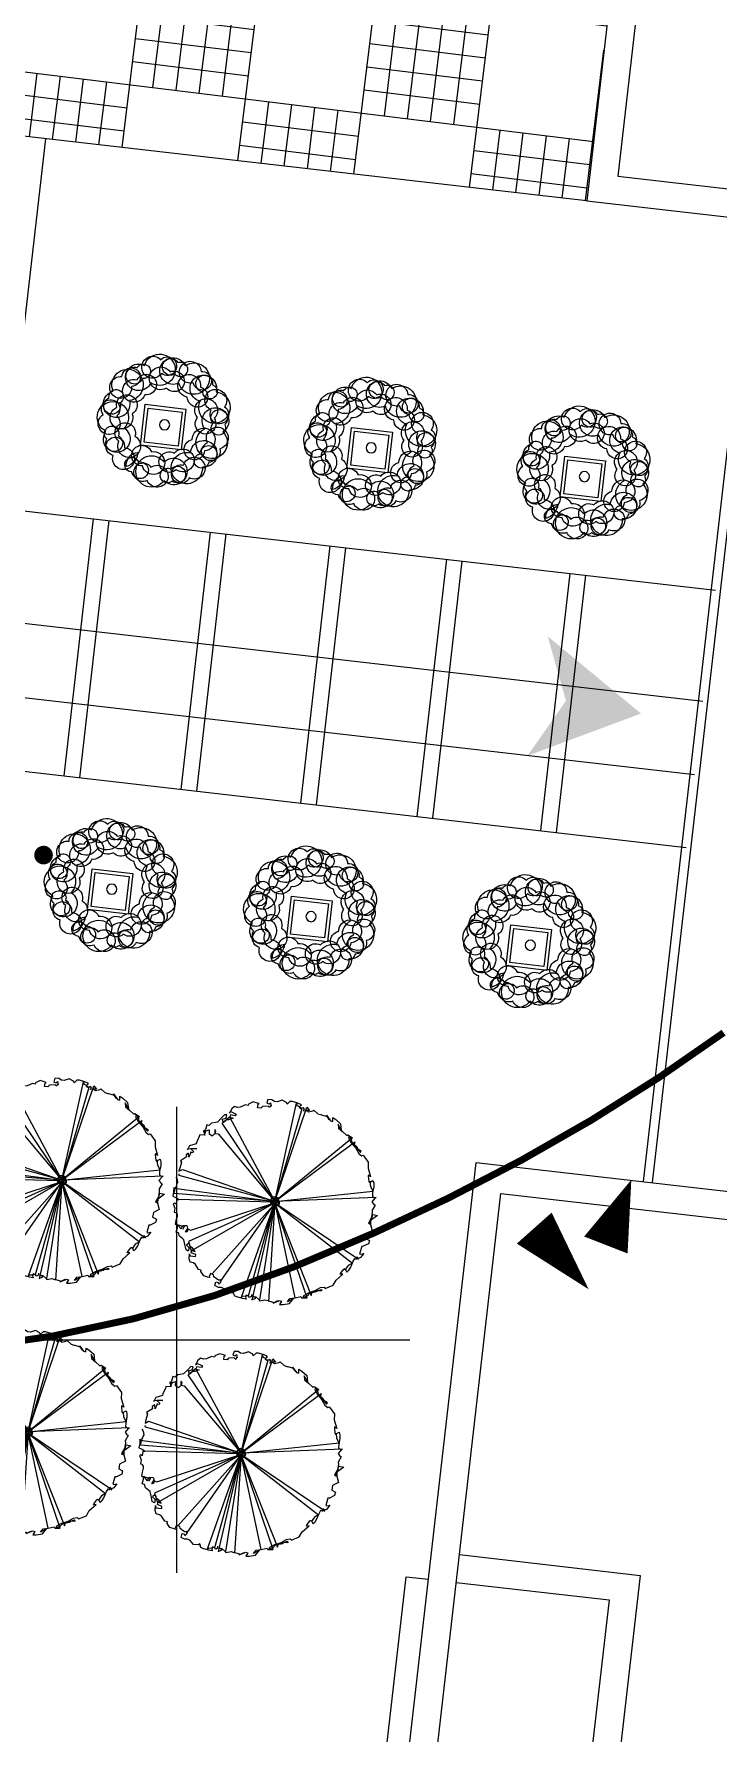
# Model space of a CAD drawing. Extents: x -2226 to 12369489, y -12501589 to 2275.
# Drawn here: x 5664028.94 to 5664043.61, y -6547815.84 to -6547779.4 of the extents above; entities that cross this region are included whole.
import ezdxf

# ---------------------------------------------------------------- set-up
doc = ezdxf.new("R2010")
doc.units = 0
doc.header["$LTSCALE"] = 1000
doc.header["$MEASUREMENT"] = 0
doc.layers.get('0').update_dxf_attribs({"linetype": 'CONTINUOUS'})
for name, color, linetype in [('0-road', 33, 'CONTINUOUS'), ('0-tree', 93, 'CONTINUOUS'), ('GN-草地', 7, 'CONTINUOUS'), ('PUB_DIM', 3, 'CONTINUOUS'), ('WALL', 2, 'CONTINUOUS'), ('周边地形图', 8, 'CONTINUOUS'), ('绿化', 3, 'CONTINUOUS'), ('铺地', 25, 'CONTINUOUS')]:
    doc.layers.add(name, color=color, linetype=linetype)
doc.layers.add('COLUMN', color=7, linetype='CONTINUOUS', lineweight=13)
doc.styles.get("Standard").update_dxf_attribs({"font": 'GBENOR', "bigfont": 'GBCBIG'})

# ---------------------------------------------------------------- blocks, each defined once
blk = doc.blocks.new('gc090')
for points in [[(1.066664264448598, 1.447248345289473, 0, 1, 0), (0.5202711593830847, 0.0485314846702292, 1, 1, 0)], [(-1.015866279920209, 0.4106730617907255, 1, 0, 0), (0.1514897088177749, -0.9020290652614376, 0, 0, 0)]]:
    blk.add_lwpolyline(points, format="xyseb")
blk = doc.blocks.new('SEDWWWW')
at = {"layer": 'WALL', "ltscale": 10}
for points in [[(4001785.98051127, -5841061.045269631), (4038025.980511269, -5841061.045269631), (4038025.980511269, -5825221.045272235), (4001785.98051127, -5825221.045272235)], [(4002385.980511269, -5840461.045269631), (4037425.980511269, -5840461.045269631), (4037425.980511269, -5825821.045272234), (4002385.980511269, -5825821.045272234)], [(4001785.980508226, -5861821.045269631), (4038025.980511269, -5861821.045269631), (4038025.980511269, -5877661.045272235), (4001785.980508226, -5877661.045272235)], [(4002385.980508226, -5862421.045269631), (4037425.980511269, -5862421.045269631), (4037425.980511269, -5877061.045272235), (4002385.980508226, -5877061.045272235)]]:
    blk.add_lwpolyline(points, close=True, dxfattribs=at)
at = {"layer": 'WALL', "color": 6, "ltscale": 10}
for points in [[(4005385.980510558, -5841061.045269631), (4005385.980510558, -5861821.045269631)], [(4005585.980510558, -5841061.045269631), (4005585.980510558, -5861821.045269631)], [(4001785.980508226, -5877661.045272235), (4001305.980507514, -5877661.045272235), (4001305.980507514, -5870821.045272235), (4001785.980508226, -5870821.045272235)]]:
    blk.add_lwpolyline(points, dxfattribs=at)
at = {"layer": 'WALL', "ltscale": 10}
for points in [[(4002385.980511269, -5870221.045273361), (4006285.980511269, -5870221.045273361), (4006285.980511269, -5877061.045272235)], [(4002385.980511269, -5870821.045273363), (4005685.98051127, -5870821.045273363), (4005685.98051127, -5877061.045272235)]]:
    blk.add_lwpolyline(points, dxfattribs=at)
blk = doc.blocks.new('M_F22')
for centre, radius, start, end in [((-703.9087605633866, 1828.601089484451), 306.5997425824958, 163.4612985024885, 255.4329496141703), ((-1018.275501261847, 1651.123727326208), 265.5436950263019, 333.3114501221481, 85.58279799451168), ((-63.34145785952932, 1990.760850490929), 399.1434447293365, 151.7015353360427, 229.7405671459406), ((-591.4700567926375, 1890.7689324151), 338.912409155523, 322.8639188083236, 58.57818367365975), ((523.0495755705887, 1763.658167623376), 485.6592443762568, 130.7089921054097, 219.10644217024), ((-283.6855240719487, 1835.547834289187), 572.5796647333053, 318.6570906337551, 31.15834364189467), ((661.9452475016843, 1865.323811889553), 306.5997425824958, 123.4612985024885, 215.4329496141702), ((307.0461035851295, 1931.439310665169), 265.5436950263019, 293.311450122148, 45.58279799451165), ((1256.882555320011, 1577.796670088006), 399.1434447293365, 111.7015353360428, 189.7405671459405), ((788.0390108358953, 1840.67293641057), 338.912409155523, 282.8639188083236, 18.57818367365972), ((-1680.436397550544, 1042.413355320619), 338.912409155523, 2.863918808323603, 98.57818367365977), ((-1340.139985314486, 1458.48612796182), 399.1434447293365, 191.7015353360428, 269.7405671459406), ((-744.959601780316, 1661.440270665494), 485.6592443762568, 170.7089921054097, 259.10644217024), ((-1409.164328765506, 1197.951623940767), 572.5796647333053, 358.6570906337551, 71.15834364189467), ((-242.4975517759194, 1523.051748929007), 416.5522836812144, 160.5035450346598, 255.3284718856752), ((-683.6926049407666, 1289.293141864633), 375.9275563291936, 333.2487959694927, 82.58322095084212), ((819.0034097671414, 1334.670028943961), 416.5522836812144, 120.5035450346597, 215.3284718856752), ((330.7712544366623, 1439.195260583816), 375.9275563291936, 293.2487959694926, 42.58322095084213), ((1560.105357205579, 1026.901031033063), 485.6592443762568, 90.70899210540966, 179.1064421702401), ((988.3202039083372, 1600.531037027409), 572.5796647333053, 278.6570906337551, 351.1583436418947), ((1731.855031222188, 1015.501016172507), 306.5997425824958, 83.46129850248845, 175.4329496141702), ((1502.484737607268, 1294.273199342584), 265.5436950263019, 253.311450122148, 5.582797994511651), ((-1853.347368535502, 584.4892262284848), 265.5436950263019, 13.31145012214801, 125.5827979945117), ((-1726.608723049899, 922.5158190856893), 306.5997425824958, 203.4612985024885, 295.4329496141703), ((-1364.461782560134, 522.3766567105631), 375.9275563291936, 13.24879596949258, 122.5832209508421), ((-1176.743899876633, 985.0408526290413), 416.5522836812144, 200.5035450346598, 295.3284718856752), ((1511.070887328209, 508.0415937736834), 416.5522836812144, 80.50354503465977, 175.3284718856751), ((1204.250881684096, 901.9421470038797), 375.9275563291936, 253.2487959694925, 2.583220950842076), ((2002.784565676087, 412.8241167091037), 399.1434447293365, 71.70153533604275, 149.7405671459405), ((1812.603180881673, 915.5658414856733), 338.912409155523, 242.8639188083236, 338.5781836736597), ((-1969.320557950446, -307.438791260196), 338.912409155523, 42.8639188083236, 138.5781836736597), ((-1861.492169144945, -13.91924038396973), 572.5796647333053, 38.6570906337551, 111.1583436418946), ((-1650.606588224796, 768.076230950115), 485.6592443762568, 210.7089921054097, 299.1064421702401), ((1880.957817603452, -204.0942863641103), 485.6592443762568, 50.70899210540971, 139.10644217024), ((1811.667238714257, 602.868204357961), 572.5796647333053, 238.6570906337551, 311.1583436418947), ((-1976.084805672904, 230.0297618530894), 399.1434447293365, 231.7015353360428, 309.7405671459406), ((-1807.430090205194, -769.3740554932301), 265.5436950263019, 53.31145012214799, 165.5827979945116), ((-1927.621960637076, -428.9646316283178), 306.5997425824958, 243.4612985024885, 335.4329496141703), ((-1392.996813633395, -502.7054468482528), 375.9275563291936, 53.2487959694926, 162.5832209508421), ((-1546.59138543942, -27.62138162141491), 416.5522836812144, 240.5035450346598, 335.3284718856752), ((1509.878816726235, -570.044925083479), 416.5522836812144, 40.50354503465976, 135.3284718856751), ((1528.035451253494, -71.07949757117603), 375.9275563291936, 213.2487959694925, 322.5832209508421), ((1825.348733228715, -959.0532045076396), 399.1434447293365, 31.70153533604279, 109.7405671459405), ((2002.817491363352, -451.6844622521457), 338.912409155523, 202.8639188083235, 298.5781836736597), ((2005.197912573898, -323.2257669405809), 306.5997425824958, 43.46129850248848, 135.4329496141702), ((2008.681378621226, 37.76249749718409), 265.5436950263019, 213.311450122148, 325.5827979945117), ((-1429.019821572033, -1233.016913520245), 572.5796647333053, 78.65709063375512, 151.1583436418946), ((-1770.12909401386, -498.4189892384019), 485.6592443762568, 250.7089921054097, 339.10644217024), ((-1322.950429105582, -1527.176686733568), 338.912409155523, 82.86391880832356, 178.5781836736597), ((-1673.610269904053, -1119.799862553904), 399.1434447293365, 271.7015353360428, 349.7405671459406), ((-755.9458408475948, -1306.305860864071), 375.9275563291936, 93.24879596949259, 202.5832209508421), ((-1178.984259485183, -1041.099040416142), 416.5522836812144, 280.5035450346598, 15.32847188567515), ((248.6079063411708, -1512.411020285057), 375.9275563291936, 133.2487959694925, 242.5832209508421), ((-245.9299819864427, -1581.174662973339), 416.5522836812144, 320.5035450346597, 55.32847188567521), ((1150.622564661866, -1024.582030306177), 375.9275563291936, 173.2487959694926, 282.5832209508421), ((815.9849811374115, -1395.140863893161), 416.5522836812144, 0.5035450346598049, 95.32847188567516), ((1335.476523908404, -1353.33139443172), 485.6592443762568, 10.70899210540965, 99.10644217024), ((1801.102351632984, -690.6231373395566), 572.5796647333053, 198.6570906337551, 271.1583436418947), ((1588.780992609066, -1250.157471742554), 265.5436950263019, 173.3114501221479, 285.5827979945117), ((1354.073718600524, -1524.45139683185), 306.5997425824958, 3.461298502488472, 95.43294961417021), ((-902.0088718942461, -1776.978441917876), 265.5436950263019, 93.31145012214799, 205.5827979945117), ((-1212.892146021509, -1593.467539114485), 306.5997425824958, 283.4612985024885, 15.43294961417022), ((-314.1059039597494, -1888.912044869343), 572.5796647333053, 118.657090633755, 191.1583436418947), ((-1047.601210358003, -1545.438200871998), 485.6592443762568, 290.7089921054097, 19.10644217024007), ((-43.76977786599672, -2046.071412853038), 338.912409155523, 122.8639188083236, 218.5781836736599), ((-574.2475754203368, -1959.402461765407), 399.1434447293365, 311.7015353360428, 29.74056714594054), ((439.2596363933662, -1966.854642141683), 265.5436950263019, 133.311450122148, 245.5827979945116), ((83.15069729284369, -2026.109051828811), 306.5997425824958, 323.4612985024885, 55.43294961417029), ((961.5689707017407, -1674.704013214054), 572.5796647333053, 158.6570906337551, 231.1583436418947), ((178.8982364843505, -1883.069478553792), 485.6592443762568, 330.7089921054097, 59.10644217024003), ((1269.678553103553, -1621.326361720988), 338.912409155523, 162.8639188083236, 258.5781836736597), ((807.599255818026, -1895.91864851171), 399.1434447293365, 351.7015353360428, 69.7405671459406)]:
    blk.add_arc(centre, radius, start, end)
at = {"width": 0.8, "flags": 9}
for tag in ['XSIZE', 'YSIZE']:
    blk.add_attdef(tag, (0, 0), '', height=0.5, dxfattribs=at)
blk = doc.blocks.new('A$C09D159C6')
at = {"layer": '绿化'}
blk.add_circle((1903.101932018995, 1788.227342456579), 148.333194732666, dxfattribs=at)
at = {"layer": '绿化', "xscale": 0.8, "yscale": 0.8, "zscale": 0.8}
blk.add_blockref('M_F22', (1778.763740301132, 1805.930220544338), dxfattribs=at)
blk = doc.blocks.new('A$C524062A7')
at = {"layer": '铺地', "elevation": -60360.85921446711}
for points in [[(1498.776501953602, 1129.674782216549), (2674.560719698668, 1369.531975567341), (2434.703526347876, 2545.31619335711), (1258.919308573007, 2305.458999976516)], [(1576.770420640707, 1247.64489980042), (2556.590602070093, 1447.525894269347), (2356.709607601166, 2427.346075743437), (1376.889426141977, 2227.465081274509)]]:
    blk.add_lwpolyline(points, close=True, dxfattribs=at)
at = {"layer": '绿化'}
blk.add_blockref('A$C09D159C6', (0.0035800039768219, -0.0011771768331528, -60360.85921446711), dxfattribs=at)
blk = doc.blocks.new('wqeqweq')
at = {"layer": '0-tree', "color": 76}
for p, q in [((164421.3366573162, -121680.9887947241), (164338.7342373141, -121701.6253756217)), ((164338.7342373141, -121701.6253756217), (164338.7342373141, -121784.1701904955)), ((164483.2884723181, -121701.6253756217), (164421.3366573162, -121680.9887947241)), ((164545.2428799883, -121691.3070851707), (164483.2884723181, -121701.6253756217)), ((164638.1718988256, -121629.3988512032), (164545.2428799883, -121691.3070851707)), ((164741.4275164969, -121650.0354321051), (164638.1718988256, -121629.3988512032)), ((164762.0781214977, -121680.9887947241), (164741.4275164969, -121650.0354321051)), ((164803.3793314994, -121608.7622702969), (164762.0781214977, -121680.9887947241)), ((164855.0071403344, -121598.4439798503), (164803.3793314994, -121608.7622702969)), ((164978.9107703382, -121598.4439798503), (164855.0071403344, -121598.4439798503)), ((165083.5171683241, -123762.9735811122), (164947.9361591717, -121608.7622702969)), ((164947.9361591717, -121608.7622702969), (164968.5867641726, -121650.0354321051)), ((164968.5867641726, -121650.0354321051), (165030.5385791739, -121660.3537225604)), ((165061.5157830093, -121608.7622702969), (164978.9107703382, -121598.4439798503)), ((165030.5385791739, -121660.3537225604), (165061.5157830093, -121691.3070851707)), ((165040.8651780085, -121639.7171416585), (165061.5157830093, -121608.7622702969)), ((165040.8651780085, -121691.3070851707), (165040.8651780085, -121639.7171416585)), ((165092.4929868447, -121680.9887947241), (165040.8651780085, -121691.3070851707)), ((165061.5157830093, -121691.3070851707), (165092.4929868447, -121691.3070851707)), ((165083.5171683241, -123762.9735811122), (165185.4220056814, -121629.3988512032)), ((165092.4929868447, -121691.3070851707), (165083.5171683241, -123762.9735811122)), ((165123.4675980106, -121660.3537225604), (165092.4929868447, -121680.9887947241)), ((165154.444801846, -121691.3070851707), (165123.4675980106, -121660.3537225604)), ((165144.1182030114, -121732.580246979), (165154.444801846, -121691.3070851707)), ((165185.4220056814, -121629.3988512032), (165257.7004195173, -121680.9887947241)), ((165257.7004195173, -121680.9887947241), (165195.7460118466, -121701.6253756217)), ((165195.7460118466, -121701.6253756217), (165247.3738206827, -121711.943666077)), ((165247.3738206827, -121711.943666077), (165329.9788333538, -121670.6705042688)), ((165329.9788333538, -121670.6705042688), (165350.629438354, -121650.0354321051)), ((165350.629438354, -121650.0354321051), (165453.8824633576, -121701.6253756217)), ((165453.8824633576, -121701.6253756217), (165515.8368710278, -121701.6253756217)), ((165515.8368710278, -121701.6253756217), (165536.4874760281, -121701.6253756217)), ((165536.4874760281, -121701.6253756217), (165660.3936987007, -121701.6253756217)), ((165722.3455137021, -121753.2168278852), (165639.7430936999, -121680.9887947241)), ((165639.7430936999, -121680.9887947241), (165732.6721125372, -121753.2168278852)), ((165660.3936987007, -121701.6253756217), (165722.3455137021, -121753.2168278852)), ((165804.9505263737, -121773.8519000446), (165784.2973287034, -121691.3070851707)), ((165784.2973287034, -121691.3070851707), (165856.5757425399, -121711.943666077)), ((165856.5757425399, -121711.943666077), (165980.4819652126, -121773.8519000446)), ((163688.2285127876, -122042.1229255636), (163646.9273027864, -122104.0326682781)), ((163760.5069266234, -122042.1229255636), (163688.2285127876, -122042.1229255636)), ((163812.1347354591, -122021.4863446617), (163760.5069266234, -122042.1229255636)), ((163905.0637542964, -121938.9415297922), (163812.1347354591, -122021.4863446617)), ((163967.0155692982, -121938.9415297922), (163905.0637542964, -121938.9415297922)), ((164049.6205819687, -121835.7616427547), (163967.0155692982, -121907.9881671732)), ((163967.0155692982, -121907.9881671732), (163967.0155692982, -121938.9415297922)), ((164142.549600806, -121835.7616427547), (164049.6205819687, -121835.7616427547)), ((164183.8508108071, -121835.7616427547), (164142.549600806, -121835.7616427547)), ((164163.2002058068, -121856.3967149184), (164183.8508108071, -121835.7616427547)), ((164173.5268046409, -121928.6247480795), (164163.2002058068, -121856.3967149184)), ((164245.802625809, -121918.3064576286), (164173.5268046409, -121928.6247480795)), ((164266.4558234782, -121877.0332958203), (164245.802625809, -121918.3064576286)), ((164380.0354473157, -121835.7616427547), (164266.4558234782, -121877.0332958203)), ((164338.7342373141, -121784.1701904955), (164390.3594534814, -121784.1701904955)), ((164421.3366573162, -121856.3967149184), (164380.0354473157, -121835.7616427547)), ((164390.3594534814, -121784.1701904955), (164411.0100584817, -121753.2168278852)), ((164411.0100584817, -121753.2168278852), (164441.9872623171, -121815.1250618484)), ((164441.9872623171, -121815.1250618484), (164421.3366573162, -121825.4433523038)), ((164421.3366573162, -121825.4433523038), (164421.3366573162, -121856.3967149184)), ((166310.8968305589, -121990.532982047), (165083.5171683241, -123762.9735811122)), ((165083.5171683241, -123762.9735811122), (166383.1752443954, -122062.7595064699)), ((165732.6721125372, -121753.2168278852), (165753.3227175375, -121773.8519000446)), ((165753.3227175375, -121773.8519000446), (165804.9505263737, -121773.8519000446)), ((166032.1097740482, -121897.6698767223), (165928.8541563763, -121794.4884809465)), ((165928.8541563763, -121794.4884809465), (165959.8313602118, -121877.0332958203)), ((165959.8313602118, -121877.0332958203), (166063.086977883, -121918.3064576286)), ((165980.4819652126, -121773.8519000446), (166032.1097740482, -121897.6698767223)), ((166063.086977883, -121918.3064576286), (166176.6666017211, -121980.2146915961)), ((166176.6666017211, -121980.2146915961), (166197.3172067214, -121959.5781106942)), ((166197.3172067214, -121959.5781106942), (166310.8968305589, -121990.532982047)), ((166300.5728243927, -122031.8046351127), (166228.2944105568, -121969.8964011451)), ((166228.2944105568, -121969.8964011451), (166228.2944105568, -122021.4863446617)), ((166228.2944105568, -122021.4863446617), (166310.8968305589, -122104.0326682781)), ((166331.5474355597, -122093.7143778228), (166300.5728243927, -122031.8046351127)), ((166383.1752443954, -122062.7595064699), (166383.1752443954, -122145.3043213438)), ((163492.0438762789, -122351.6671128909), (163430.092061277, -122465.1652903794)), ((163533.3476789483, -122269.1222980214), (163492.0438762789, -122351.6671128909)), ((163512.6944812797, -122372.3021850503), (163584.9728951157, -122331.030531989)), ((163553.9982839491, -122434.2119277648), (163512.6944812797, -122372.3021850503)), ((163584.9728951157, -122258.8040075661), (163533.3476789483, -122269.1222980214)), ((163533.3476789483, -122454.8485086667), (163646.9273027864, -122279.4405884724)), ((163584.9728951157, -122392.9387659566), (163553.9982839491, -122434.2119277648)), ((163584.9728951157, -122331.030531989), (163584.9728951157, -122258.8040075661)), ((163595.2994939508, -122361.9854033462), (163584.9728951157, -122392.9387659566)), ((163646.9273027864, -122351.6671128909), (163595.2994939508, -122361.9854033462)), ((163646.9273027864, -122104.0326682781), (163626.2766977856, -122207.2125553069)), ((163626.2766977856, -122207.2125553069), (163646.9273027864, -122165.9409022413)), ((163646.9273027864, -122165.9409022413), (163708.8791177878, -122176.2591926967)), ((163646.9273027864, -122279.4405884724), (165083.5171683241, -123762.9735811122)), ((163729.5297227881, -122289.7573701808), (163646.9273027864, -122351.6671128909)), ((163760.5069266234, -122227.8491362132), (163657.2513089521, -122238.1674266642)), ((163657.2513089521, -122238.1674266642), (163657.2513089521, -122269.1222980214)), ((163657.2513089521, -122269.1222980214), (163657.2513089521, -122289.7573701808)), ((163657.2513089521, -122289.7573701808), (163729.5297227881, -122289.7573701808)), ((163708.8791177878, -122176.2591926967), (163770.833525458, -122186.5774831476)), ((163770.833525458, -122186.5774831476), (163760.5069266234, -122227.8491362132)), ((166310.8968305589, -122104.0326682781), (166434.8030532311, -122186.5774831476)), ((166465.7802570659, -122165.9409022413), (166331.5474355597, -122093.7143778228)), ((166383.1752443954, -122145.3043213438), (166465.7802570659, -122186.5774831476)), ((166434.8030532311, -122186.5774831476), (166527.7320720678, -122279.4405884724)), ((166486.4308620673, -122196.894264856), (166465.7802570659, -122165.9409022413)), ((166465.7802570659, -122186.5774831476), (166558.7092759032, -122248.4857171151)), ((166569.0332820689, -122217.5308457623), (166486.4308620673, -122196.894264856)), ((166527.7320720678, -122279.4405884724), (166600.0104859043, -122310.3939510871)), ((166558.7092759032, -122248.4857171151), (166569.0332820689, -122217.5308457623)), ((166600.0104859043, -122310.3939510871), (166630.9876897396, -122289.7573701808)), ((166630.9876897396, -122289.7573701808), (166775.544517412, -122403.2570564075)), ((166775.544517412, -122403.2570564075), (166806.5191285785, -122527.0750330895)), ((163244.234023603, -122805.6643490596), (163140.9784059318, -122826.2994212189)), ((163244.234023603, -122712.8012437348), (163192.6062147674, -122712.8012437348)), ((163192.6062147674, -122712.8012437348), (163244.234023603, -122805.6643490596)), ((163202.932813602, -122743.7546063494), (163306.1858386049, -122671.5280819266)), ((163223.5834186022, -122681.8463723819), (163202.932813602, -122743.7546063494)), ((163275.2112274384, -122578.6649766018), (163223.5834186022, -122578.6649766018)), ((163223.5834186022, -122578.6649766018), (163223.5834186022, -122681.8463723819)), ((163244.234023603, -122774.7094777067), (163244.234023603, -122712.8012437348)), ((163316.512437439, -122516.7567426386), (163275.2112274384, -122578.6649766018)), ((163306.1858386049, -122671.5280819266), (163326.8364436057, -122754.0728968004)), ((163399.1148574422, -122475.4835808304), (163316.512437439, -122516.7567426386)), ((163326.8364436057, -122754.0728968004), (163409.4414562768, -122774.7094777067)), ((163430.092061277, -122465.1652903794), (163399.1148574422, -122475.4835808304)), ((163409.4414562768, -122774.7094777067), (163450.7426662779, -122702.4829532838)), ((163450.7426662779, -122650.891501029), (163419.7654624425, -122630.2564288609)), ((163419.7654624425, -122630.2564288609), (163440.4186601116, -122712.8012437348)), ((163440.4186601116, -122712.8012437348), (163512.6944812797, -122702.4829532838)), ((163450.7426662779, -122702.4829532838), (163450.7426662779, -122650.891501029)), ((163512.6944812797, -122702.4829532838), (165083.5171683241, -123762.9735811122)), ((165083.5171683241, -123762.9735811122), (163533.3476789483, -122454.8485086667)), ((166806.5191285785, -122527.0750330895), (166909.7747462504, -122692.1646628328)), ((166909.7747462504, -122692.1646628328), (166858.1469374142, -122671.5280819266)), ((166858.1469374142, -122671.5280819266), (166858.1469374142, -122692.1646628328)), ((166858.1469374142, -122692.1646628328), (166899.4481474152, -122795.3460586086)), ((166899.4481474152, -122795.3460586086), (166920.098752416, -122815.9811307679)), ((166920.098752416, -122815.9811307679), (166982.0531600863, -122754.0728968004)), ((166971.7265612522, -122898.5259456418), (166930.4253512507, -122785.0277681576)), ((166982.0531600863, -122754.0728968004), (167013.0277712534, -122805.6643490596)), ((167013.0277712534, -122805.6643490596), (167033.6809689225, -122877.8908734781)), ((162996.4215782588, -123115.2070276486), (162975.7709732585, -123208.0701329691)), ((162986.0975720931, -123177.1152616118), (163161.6290109326, -123135.8436085462)), ((163120.3278009309, -123032.6622127748), (162996.4215782588, -123115.2070276486)), ((163161.6290109326, -123135.8436085462), (163037.7253809288, -123166.7969711608)), ((163037.7253809288, -123166.7969711608), (163110.0012020963, -123208.0701329691)), ((163140.9784059318, -122867.5725830315), (163120.3278009309, -122991.3890509666)), ((163120.3278009309, -122991.3890509666), (163120.3278009309, -123032.6622127748)), ((163140.9784059318, -122826.2994212189), (163140.9784059318, -122867.5725830315)), ((165083.5171683241, -123762.9735811122), (167044.0049750882, -122970.7539788029)), ((167147.2605927601, -123084.252156287), (165083.5171683241, -123762.9735811122)), ((167044.0049750882, -122970.7539788029), (166971.7265612522, -122898.5259456418)), ((167033.6809689225, -122877.8908734781), (167044.0049750882, -123001.7073414132)), ((167044.0049750882, -123001.7073414132), (167064.655580089, -123084.252156287)), ((167064.655580089, -123084.252156287), (167126.6099877593, -123094.570446738)), ((167126.6099877593, -123104.8887371933), (167085.3061850898, -123197.7518425181)), ((167126.6099877593, -123094.570446738), (167147.2605927601, -123084.252156287)), ((162996.4215782588, -123362.8414722614), (162893.1685532563, -123476.3411584881)), ((162893.1685532563, -123476.3411584881), (162924.1431644229, -123507.296029841)), ((162924.1431644229, -123507.296029841), (162924.1431644229, -123631.1124977804)), ((162975.7709732585, -123208.0701329691), (162986.0975720931, -123177.1152616118)), ((163017.0721832596, -123269.9783669366), (162975.7709732585, -123321.5698191958)), ((162975.7709732585, -123321.5698191958), (162996.4215782588, -123362.8414722614)), ((163048.0493870944, -123352.5231818104), (163017.0721832596, -123269.9783669366)), ((163058.375985929, -123259.6600764856), (163048.0493870944, -123352.5231818104)), ((163099.6771959306, -123239.0250043263), (163058.375985929, -123239.0250043263)), ((163058.375985929, -123239.0250043263), (163058.375985929, -123259.6600764856)), ((163110.0012020963, -123208.0701329691), (163099.6771959306, -123239.0250043263)), ((167085.3061850898, -123197.7518425181), (167126.6099877593, -123228.706713871)), ((167126.6099877593, -123228.706713871), (167167.9111977608, -123249.3417860303)), ((167167.9111977608, -123249.3417860303), (167136.9339939255, -123373.1597627167)), ((167136.9339939255, -123373.1597627167), (167157.5845989263, -123424.749706229)), ((167167.9111977608, -123538.24939246), (167136.9339939255, -123662.0673691377)), ((167157.5845989263, -123424.749706229), (167167.9111977608, -123538.24939246)), ((167281.4908215979, -123445.3862871352), (167167.9111977608, -123589.8408447148)), ((167178.2377965949, -123455.7045775862), (167281.4908215979, -123445.3862871352)), ((167178.2377965949, -123558.8859733619), (167178.2377965949, -123455.7045775862)), ((162893.1685532563, -123837.475289332), (162934.4697632575, -123878.7469423976)), ((162924.1431644229, -123631.1124977804), (162924.1431644229, -123703.3390222033)), ((162924.1431644229, -123703.3390222033), (162986.0975720931, -123641.4307882314)), ((162934.4697632575, -123878.7469423976), (162965.4469670928, -123950.9749755631)), ((162955.1203682577, -123785.8838370728), (162944.7937694231, -123754.9304744581)), ((165083.5171683241, -123762.9735811122), (162955.1203682577, -123785.8838370728)), ((165083.5171683241, -123762.9735811122), (162955.1203682577, -124188.2911297249)), ((162975.7709732585, -124074.7914434982), (165083.5171683241, -123762.9735811122)), ((162986.0975720931, -123641.4307882314), (165083.5171683241, -123762.9735811122)), ((165040.5877624735, -123787.6128560634), (163064.9665493835, -124290.4782641464)), ((163512.6944812797, -124848.651157445), (165083.5171683241, -123788.1605296166)), ((165083.5171683241, -123788.1605296166), (163533.3476789483, -125096.2856020622)), ((163646.9273027864, -125271.6935222564), (165083.5171683241, -123788.1605296166)), ((165105.8193031917, -123778.2993881646), (164211.1982786724, -125622.1397207195)), ((165077.8625582167, -123824.8622014307), (164425.5341876996, -125733.8877568214)), ((165083.5171683241, -123788.1605296166), (164947.9361591717, -125942.3718404319)), ((165092.4929868447, -125859.8270255581), (165083.5171683241, -123788.1605296166)), ((165083.5171683241, -123788.1605296166), (165185.4220056814, -125921.7352595256)), ((166310.8968305589, -125560.6011286818), (165083.5171683241, -123788.1605296166)), ((165083.5171683241, -123788.1605296166), (166383.1752443954, -125488.3746042589)), ((167147.2605927601, -124466.8819544418), (165083.5171683241, -123788.1605296166)), ((165083.5171683241, -123788.1605296166), (167044.0049750882, -124580.380131926)), ((165087.1806089854, -123778.2993881646), (165534.4911212447, -125864.2612199739)), ((165087.1806089854, -123796.9248152196), (166056.3538176588, -125631.4531886182)), ((165087.1806089854, -123806.2367743714), (165338.793906424, -125882.8851382906)), ((167136.9339939255, -123662.0673691377), (167167.9111977608, -123672.3856595887)), ((167260.8402165976, -123796.2021275281), (167157.5845989263, -123889.0652328486)), ((167157.5845989263, -123889.0652328486), (167167.9111977608, -123992.2466286243)), ((167167.9111977608, -123672.3856595887), (167178.2377965949, -123558.8859733619)), ((167167.9111977608, -123589.8408447148), (167188.5618027611, -123672.3856595887)), ((167188.5618027611, -123672.3856595887), (167260.8402165976, -123796.2021275281)), ((162955.1203682577, -124095.4280244001), (162913.8191582566, -124064.4731530428)), ((162913.8191582566, -124064.4731530428), (162934.4697632575, -124157.3362583676)), ((162934.4697632575, -124157.3362583676), (162944.7937694231, -124250.1993636924)), ((162955.1203682577, -124023.2014999816), (162944.7937694231, -124074.7914434982)), ((162944.7937694231, -124074.7914434982), (162975.7709732585, -124074.7914434982)), ((162944.7937694231, -124250.1993636924), (163017.0721832596, -124260.5176541434)), ((162965.4469670928, -123950.9749755631), (162955.1203682577, -123992.2466286243)), ((162955.1203682577, -123992.2466286243), (162955.1203682577, -124023.2014999816)), ((162955.1203682577, -124147.0179679167), (162955.1203682577, -124095.4280244001)), ((162955.1203682577, -124188.2911297249), (162955.1203682577, -124147.0179679167)), ((163017.0721832596, -124260.5176541434), (163079.0265909298, -124281.1542350497)), ((167167.9111977608, -124167.6545488229), (167136.9339939255, -124177.9728392695)), ((167136.9339939255, -124177.9728392695), (167136.9339939255, -124343.0624690172)), ((167167.9111977608, -123992.2466286243), (167260.8402165976, -124012.8832095262)), ((167260.8402165976, -124085.1097339491), (167167.9111977608, -124167.6545488229)), ((167260.8402165976, -124012.8832095262), (167260.8402165976, -124085.1097339491)), ((163027.3987820942, -124384.3356308254), (162996.4215782588, -124404.9707029848)), ((162996.4215782588, -124404.9707029848), (163058.375985929, -124487.5155178586)), ((163058.375985929, -124394.6524125338), (163027.3987820942, -124384.3356308254)), ((163089.3505970956, -124291.4725255006), (163048.0493870944, -124301.790815956)), ((163048.0493870944, -124301.790815956), (163058.375985929, -124394.6524125338)), ((163058.375985929, -124487.5155178586), (163068.6999920953, -124570.0603327281)), ((163068.6999920953, -124570.0603327281), (163099.6771959306, -124570.0603327281)), ((163079.0265909298, -124281.1542350497), (163089.3505970956, -124291.4725255006)), ((163099.6771959306, -124570.0603327281), (163140.9784059318, -124601.0152040853)), ((163140.9784059318, -124601.0152040853), (163151.3050047658, -124642.2883658935)), ((167044.0049750882, -124580.380131926), (166971.7265612522, -124652.608165087)), ((167033.6809689225, -124673.2432372508), (167044.0049750882, -124549.4267693157)), ((167044.0049750882, -124549.4267693157), (167064.655580089, -124466.8819544418)), ((167064.655580089, -124466.8819544418), (167126.6099877593, -124456.5636639909)), ((167136.9339939255, -124446.243864793), (167095.6327839244, -124425.6072838911)), ((167095.6327839244, -124425.6072838911), (167095.6327839244, -124487.5155178586)), ((167126.6099877593, -124456.5636639909), (167147.2605927601, -124466.8819544418)), ((167136.9339939255, -124343.0624690172), (167157.5845989263, -124343.0624690172)), ((167178.2377965949, -124415.2889934401), (167136.9339939255, -124446.243864793)), ((167157.5845989263, -124343.0624690172), (167219.5390065965, -124312.10759766)), ((167219.5390065965, -124312.10759766), (167178.2377965949, -124415.2889934401)), ((163151.3050047658, -124642.2883658935), (163151.3050047658, -124735.1514712183)), ((163151.3050047658, -124735.1514712183), (163161.6290109326, -124817.6962860878)), ((163161.6290109326, -124817.6962860878), (163357.8136474406, -124807.3779956368)), ((163223.5834186022, -124869.287738347), (163202.932813602, -124807.3795043794)), ((163202.932813602, -124807.3795043794), (163306.1858386049, -124879.6060288023)), ((163223.5834186022, -124972.4691341271), (163223.5834186022, -124869.287738347)), ((163275.2112274384, -124972.4691341271), (163223.5834186022, -124972.4691341271)), ((163316.512437439, -125034.3773680903), (163275.2112274384, -124972.4691341271)), ((163306.1858386049, -124879.6060288023), (163326.8364436057, -124797.0612139284)), ((163326.8364436057, -124797.0612139284), (163409.4414562768, -124776.4246330222)), ((163357.8136474406, -124807.3779956368), (163337.1630424403, -124879.6045200597)), ((163409.4414562768, -124776.4246330222), (163450.7426662779, -124848.651157445)), ((163419.7654624425, -124920.8776818679), (163440.4186601116, -124838.3328669941)), ((163450.7426662779, -124900.2426096998), (163419.7654624425, -124920.8776818679)), ((163440.4186601116, -124838.3328669941), (163512.6944812797, -124848.651157445)), ((163450.7426662779, -124848.651157445), (163450.7426662779, -124900.2426096998)), ((166806.5191285785, -125024.0590776393), (166909.7747462504, -124858.969447896)), ((166858.1469374142, -124858.969447896), (166899.4481474152, -124755.7880521202)), ((166909.7747462504, -124858.969447896), (166858.1469374142, -124879.6060288023)), ((166858.1469374142, -124879.6060288023), (166858.1469374142, -124858.969447896)), ((166899.4481474152, -124755.7880521202), (166920.098752416, -124735.1529799609)), ((166920.098752416, -124735.1529799609), (166982.0531600863, -124797.0612139284)), ((166971.7265612522, -124652.608165087), (166930.4253512507, -124766.1063425712)), ((166982.0531600863, -124797.0612139284), (167013.0277712534, -124745.4697616693)), ((167013.0277712534, -124745.4697616693), (167033.6809689225, -124673.2432372508)), ((163399.1148574422, -125075.6505298985), (163316.512437439, -125034.3773680903)), ((163430.092061277, -125085.9688203494), (163399.1148574422, -125075.6505298985)), ((163492.0438762789, -125199.4669978379), (163430.092061277, -125085.9688203494)), ((163533.3476789483, -125282.0118127074), (163492.0438762789, -125199.4669978379)), ((163553.9982839491, -125116.9221829641), (163512.6944812797, -125178.8319256742)), ((163512.6944812797, -125178.8319256742), (163584.9728951157, -125220.1035787398)), ((163533.3476789483, -125096.2856020622), (163646.9273027864, -125271.6935222564)), ((163584.9728951157, -125292.3301031627), (163533.3476789483, -125282.0118127074)), ((163584.9728951157, -125158.1953447723), (163553.9982839491, -125116.9221829641)), ((163595.2994939508, -125189.1487073826), (163584.9728951157, -125158.1953447723)), ((163584.9728951157, -125220.1035787398), (163584.9728951157, -125292.3301031627)), ((163646.9273027864, -125199.4669978379), (163595.2994939508, -125189.1487073826)), ((163646.9273027864, -125447.1014424507), (163626.2766977856, -125343.9215554219)), ((163626.2766977856, -125343.9215554219), (163646.9273027864, -125385.1932084875)), ((163729.5297227881, -125261.376740548), (163646.9273027864, -125199.4669978379)), ((163657.2513089521, -125282.0118127074), (163657.2513089521, -125261.376740548)), ((163657.2513089521, -125261.376740548), (163729.5297227881, -125261.376740548)), ((163657.2513089521, -125312.9666840646), (163657.2513089521, -125282.0118127074)), ((163760.5069266234, -125323.2849745156), (163657.2513089521, -125312.9666840646)), ((163770.833525458, -125364.5566275812), (163760.5069266234, -125323.2849745156)), ((166434.8030532311, -125364.5566275812), (166527.7320720678, -125271.6935222564)), ((166465.7802570659, -125364.5566275812), (166558.7092759032, -125302.6483936137)), ((166486.4308620673, -125354.2398458728), (166465.7802570659, -125385.1932084875)), ((166569.0332820689, -125333.6032649666), (166486.4308620673, -125354.2398458728)), ((166527.7320720678, -125271.6935222564), (166600.0104859043, -125240.7401596418)), ((166558.7092759032, -125302.6483936137), (166569.0332820689, -125333.6032649666)), ((166600.0104859043, -125240.7401596418), (166630.9876897396, -125261.376740548)), ((166630.9876897396, -125261.376740548), (166775.544517412, -125147.8770543213)), ((166775.544517412, -125147.8770543213), (166806.5191285785, -125024.0590776393)), ((163646.9273027864, -125385.1932084875), (163708.8791177878, -125374.8749180322)), ((163688.2285127876, -125509.0111851652), (163646.9273027864, -125447.1014424507)), ((163760.5069266234, -125509.0111851652), (163688.2285127876, -125509.0111851652)), ((163708.8791177878, -125374.8749180322), (163770.833525458, -125364.5566275812)), ((163812.1347354591, -125529.6477660671), (163760.5069266234, -125509.0111851652)), ((163905.0637542964, -125612.1925809366), (163812.1347354591, -125529.6477660671)), ((163967.0155692982, -125612.1925809366), (163905.0637542964, -125612.1925809366)), ((163967.0155692982, -125643.1459435556), (163967.0155692982, -125612.1925809366)), ((164049.6205819687, -125715.3724679741), (163967.0155692982, -125643.1459435556)), ((164142.549600806, -125715.3724679741), (164049.6205819687, -125715.3724679741)), ((164183.8508108071, -125715.3724679741), (164142.549600806, -125715.3724679741)), ((164173.5268046409, -125622.5093626493), (164163.2002058068, -125694.7373958104)), ((164163.2002058068, -125694.7373958104), (164183.8508108071, -125715.3724679741)), ((164245.802625809, -125632.8276531003), (164173.5268046409, -125622.5093626493)), ((164266.4558234782, -125674.1008149085), (164245.802625809, -125632.8276531003)), ((164380.0354473157, -125715.3724679741), (164266.4558234782, -125674.1008149085)), ((164421.3366573162, -125694.7373958104), (164380.0354473157, -125715.3724679741)), ((164421.3366573162, -125725.6907584251), (164421.3366573162, -125694.7373958104)), ((166032.1097740482, -125653.4642340066), (165928.8541563763, -125756.6456297823)), ((165928.8541563763, -125756.6456297823), (165959.8313602118, -125674.1008149085)), ((165959.8313602118, -125674.1008149085), (166063.086977883, -125632.8276531003)), ((165980.4819652126, -125777.2822106842), (166032.1097740482, -125653.4642340066)), ((166063.086977883, -125632.8276531003), (166176.6666017211, -125570.9194191327)), ((166176.6666017211, -125570.9194191327), (166197.3172067214, -125591.5560000347)), ((166197.3172067214, -125591.5560000347), (166310.8968305589, -125560.6011286818)), ((166228.2944105568, -125529.6477660671), (166310.8968305589, -125447.1014424507)), ((166300.5728243927, -125519.3294756162), (166228.2944105568, -125581.2377095837)), ((166228.2944105568, -125581.2377095837), (166228.2944105568, -125529.6477660671)), ((166331.5474355597, -125457.419732906), (166300.5728243927, -125519.3294756162)), ((166310.8968305589, -125447.1014424507), (166434.8030532311, -125364.5566275812)), ((166465.7802570659, -125385.1932084875), (166331.5474355597, -125457.419732906)), ((166383.1752443954, -125405.8297893851), (166465.7802570659, -125364.5566275812)), ((166383.1752443954, -125488.3746042589), (166383.1752443954, -125405.8297893851)), ((164338.7342373141, -125849.5087351071), (164338.7342373141, -125766.9639202333)), ((164338.7342373141, -125766.9639202333), (164390.3594534814, -125766.9639202333)), ((164421.3366573162, -125870.1453160047), (164338.7342373141, -125849.5087351071)), ((164390.3594534814, -125766.9639202333), (164411.0100584817, -125797.9172828436)), ((164411.0100584817, -125797.9172828436), (164441.9872623171, -125736.0090488804)), ((164441.9872623171, -125736.0090488804), (164421.3366573162, -125725.6907584251)), ((164483.2884723181, -125849.5087351071), (164421.3366573162, -125870.1453160047)), ((164545.2428799883, -125859.8270255581), (164483.2884723181, -125849.5087351071)), ((164638.1718988256, -125921.7352595256), (164545.2428799883, -125859.8270255581)), ((164741.4275164969, -125901.0986786237), (164638.1718988256, -125921.7352595256)), ((164762.0781214977, -125870.1453160047), (164741.4275164969, -125901.0986786237)), ((164803.3793314994, -125942.3718404319), (164762.0781214977, -125870.1453160047)), ((164855.0071403344, -125952.6901308785), (164803.3793314994, -125942.3718404319)), ((164978.9107703382, -125952.6901308785), (164855.0071403344, -125952.6901308785)), ((164947.9361591717, -125942.3718404319), (164968.5867641726, -125901.0986786237)), ((164968.5867641726, -125901.0986786237), (165030.5385791739, -125890.7803881684)), ((165061.5157830093, -125942.3718404319), (164978.9107703382, -125952.6901308785)), ((165030.5385791739, -125890.7803881684), (165061.5157830093, -125859.8270255581)), ((165092.4929868447, -125870.1453160047), (165040.8651780085, -125859.8270255581)), ((165040.8651780085, -125859.8270255581), (165040.8651780085, -125911.4169690703)), ((165040.8651780085, -125911.4169690703), (165061.5157830093, -125942.3718404319)), ((165061.5157830093, -125859.8270255581), (165092.4929868447, -125859.8270255581)), ((165123.4675980106, -125890.7803881684), (165092.4929868447, -125870.1453160047)), ((165154.444801846, -125859.8270255581), (165123.4675980106, -125890.7803881684)), ((165144.1182030114, -125818.5538637499), (165154.444801846, -125859.8270255581)), ((165185.4220056814, -125921.7352595256), (165257.7004195173, -125870.1453160047)), ((165195.7460118466, -125849.5087351071), (165247.3738206827, -125839.1904446518)), ((165257.7004195173, -125870.1453160047), (165195.7460118466, -125849.5087351071)), ((165247.3738206827, -125839.1904446518), (165329.9788333538, -125880.46360646)), ((165329.9788333538, -125880.46360646), (165350.629438354, -125901.0986786237)), ((165350.629438354, -125901.0986786237), (165453.8824633576, -125849.5087351071)), ((165453.8824633576, -125849.5087351071), (165515.8368710278, -125849.5087351071)), ((165515.8368710278, -125849.5087351071), (165536.4874760281, -125849.5087351071)), ((165536.4874760281, -125849.5087351071), (165660.3936987007, -125849.5087351071)), ((165722.3455137021, -125797.9172828436), (165639.7430936999, -125870.1453160047)), ((165639.7430936999, -125870.1453160047), (165732.6721125372, -125797.9172828436)), ((165660.3936987007, -125849.5087351071), (165722.3455137021, -125797.9172828436)), ((165732.6721125372, -125797.9172828436), (165753.3227175375, -125777.2822106842)), ((165753.3227175375, -125777.2822106842), (165804.9505263737, -125777.2822106842)), ((165804.9505263737, -125777.2822106842), (165784.2973287034, -125859.8270255581)), ((165784.2973287034, -125859.8270255581), (165856.5757425399, -125839.1904446518)), ((165856.5757425399, -125839.1904446518), (165980.4819652126, -125777.2822106842))]:
    blk.add_line(p, q, dxfattribs=at)
for centre, radius in [((165077.8625582167, -123768.9874290041), 85.85817349985658), ((165068.544507448, -123731.7380836411), 75.07916482772126), ((165055.9778429865, -123786.79511759), 34.94139404797555), ((165105.8193031917, -123778.2993881646), 75.1199433496623), ((165083.0297466368, -123766.5206349007), 42.83945055427304)]:
    blk.add_circle(centre, radius, dxfattribs=at)

msp = doc.modelspace()

# ---------------------------------------------------------------- hatches: boundary and pattern name
at = {"layer": 'GN-草地'}
h = msp.add_hatch(dxfattribs=at)
h.set_pattern_fill('LZX_PAT003', color=8, scale=4, angle=353, style=0)
h.set_pattern_definition([(353, (5657629.299778249, -6541699.998370309), (0.304673358512868, 2.481365379103305), []), (353, (5657629.360712921, -6541699.502097233), (0.6093467170257361, 4.962730758206611), [2.5, -2.5]), (353, (5657629.421647592, -6541699.005824158), (0.6093467170257361, 4.962730758206611), [2.5, -2.5]), (353, (5657629.482582265, -6541698.509551082), (0.6093467170257361, 4.962730758206611), [2.5, -2.5]), (353, (5657629.543516936, -6541698.013278006), (0.6093467170257361, 4.962730758206611), [2.5, -2.5]), (353, (5657629.665386279, -6541697.020731854), (0.6093467170257361, 4.962730758206611), [-2.5, 2.5]), (353, (5657629.726320951, -6541696.524458779), (0.6093467170257361, 4.962730758206611), [-2.5, 2.5]), (353, (5657629.787255622, -6541696.028185703), (0.6093467170257361, 4.962730758206611), [-2.5, 2.5]), (353, (5657629.848190295, -6541695.531912627), (0.6093467170257361, 4.962730758206611), [-2.5, 2.5]), (83.00000000000003, (5657629.299778249, -6541699.998370309), (-2.481365379103305, 0.3046733585128683), []), (83.00000000000003, (5657629.796051325, -6541700.059304981), (-4.962730758206611, 0.6093467170257365), [2.5, -2.5]), (83.00000000000003, (5657630.292324401, -6541700.120239653), (-4.962730758206611, 0.6093467170257365), [2.5, -2.5]), (83.00000000000003, (5657630.788597477, -6541700.181174325), (-4.962730758206611, 0.6093467170257365), [2.5, -2.5]), (83.00000000000003, (5657631.284870553, -6541700.242108996), (-4.962730758206611, 0.6093467170257365), [2.5, -2.5]), (83.00000000000003, (5657632.277416704, -6541700.363978339), (-4.962730758206611, 0.6093467170257365), [-2.5, 2.5]), (83.00000000000003, (5657632.773689779, -6541700.424913011), (-4.962730758206611, 0.6093467170257365), [-2.5, 2.5]), (83.00000000000003, (5657633.269962856, -6541700.485847683), (-4.962730758206611, 0.6093467170257365), [-2.5, 2.5]), (83.00000000000003, (5657633.766235932, -6541700.546782355), (-4.962730758206611, 0.6093467170257365), [-2.5, 2.5])])
h.paths.add_polyline_path([(5664031.467117415, -6547774.354382905), (5664027.677834366, -6547775.998170942), (5664027.686911579, -6547775.919100566), (5664023.82933142, -6547775.476253647), (5664022.438466434, -6547775.316583544), (5664022.506896487, -6547774.720498524), (5664018.075997969, -6547774.211835149), (5664018.907423086, -6547766.969402397), (5664021.321567335, -6547767.246544094), (5664021.598709047, -6547764.832399845), (5664009.647827205, -6547763.460448768), (5664008.621376433, -6547772.401723783), (5664009.217461434, -6547772.470153834), (5664008.437358848, -6547779.26552284), (5664040.789398834, -6547782.97950953), (5664041.815849605, -6547774.038234521), (5664041.338981603, -6547773.983490479), (5664042.11908419, -6547767.18812147), (5664031.821566809, -6547766.005975227), (5664031.312903434, -6547770.4368737), (5664031.908988413, -6547770.505303751), (5664031.749318305, -6547771.896168778)])
at = {"layer": 'PUB_DIM'}
msp.add_hatch(color=256, dxfattribs=at).paths.add_polyline_path([(5664040.347871601, -6547793.704969191), (5664039.523219272, -6547794.882925672), (5664041.958424866, -6547793.977512114), (5664039.956710926, -6547792.321268984)])

# ---------------------------------------------------------------- linework, layer by layer
at = {"layer": 'COLUMN', "color": 8, "linetype": 'Continuous'}
for p, q in [((5664027.683611895, -6547789.509234611), (5664043.556821571, -6547791.33146559)), ((5664030.209320134, -6547789.79918377), (5664029.57608287, -6547795.315228639)), ((5664030.544499426, -6547789.837662068), (5664029.911262162, -6547795.353706936)), ((5664032.719365924, -6547790.087334894), (5664032.08612866, -6547795.603379762)), ((5664033.054545215, -6547790.125813191), (5664032.421307951, -6547795.64185806)), ((5664035.285037441, -6547790.381871803), (5664034.651800177, -6547795.897916672)), ((5664035.620216733, -6547790.420350101), (5664034.986979469, -6547795.936394969)), ((5664037.782450416, -6547790.668572689), (5664037.149213152, -6547796.184617558)), ((5664038.117629708, -6547790.707050988), (5664037.484392444, -6547796.223095856)), ((5664040.432990164, -6547790.9728524), (5664039.7997529, -6547796.488897269)), ((5664040.768169456, -6547791.011330698), (5664040.134932192, -6547796.527375566)), ((5664027.410100943, -6547791.891751829), (5664043.283310619, -6547793.713982807)), ((5664027.229753933, -6547793.462730453), (5664043.102963608, -6547795.284961432)), ((5664027.050374633, -6547795.02527948), (5664042.923584307, -6547796.847510459))]:
    msp.add_line(p, q, dxfattribs=at)
at = {"layer": '周边地形图'}
for p, q in [((5664032.002385912, -6547812.409647102), (5664032.002385912, -6547802.409647102)), ((5664027.002385912, -6547807.409647102), (5664037.002385912, -6547807.409647102))]:
    msp.add_line(p, q, dxfattribs=at)
at = {"layer": '周边地形图', "const_width": 0.2, "flags": 128}
msp.add_lwpolyline([(5664029.043385913, -6547797.013647103, 1), (5664029.243385912, -6547797.013647103, 1)], format="xyb", close=True, dxfattribs=at)
at = {"layer": '周边地形图', "const_width": 0.15}
for points in [[(5664032.002385912, -6547806.6918508), (5664032.811712884, -6547806.45967402), (5664034.528662723, -6547805.838246942), (5664036.205723215, -6547805.130024458), (5664037.825274925, -6547804.370697205), (5664039.387317852, -6547803.56026518), (5664040.891851998, -6547802.698728385), (5664042.33887736, -6547801.786086818), (5664043.728393939, -6547800.82234048)], [(5664012.049880044, -6547805.955410276), (5664012.669968954, -6547806.083118828), (5664013.8626232, -6547806.31224108), (5664015.208904088, -6547806.556495769), (5664016.708811622, -6547806.815882894), (5664018.362345798, -6547807.090402457), (5664020.169506619, -6547807.380054458), (5664022.042345807, -6547807.616029656), (5664023.892915088, -6547807.729518816), (5664025.721214462, -6547807.720521935), (5664027.527243928, -6547807.589039016), (5664029.311003488, -6547807.335070057), (5664031.07249314, -6547806.958615058), (5664032.002385912, -6547806.6918508)]]:
    msp.add_lwpolyline(points, dxfattribs=at)
at = {"layer": '铺地'}
for p, q in [((5664040.789398834, -6547782.97950953), (5664007.841273848, -6547779.197092788)), ((5664015.519034984, -6547900.734079238), (5664029.190025833, -6547781.647911369))]:
    msp.add_line(p, q, dxfattribs=at)

# ---------------------------------------------------------------- block references
at = {"xscale": 0.00100000027785459, "yscale": 0.001000000163912773, "zscale": 0.001, "rotation": 353.4511819773911}
msp.add_blockref('SEDWWWW', (5660731.288579914, -6541523.62734673), dxfattribs=at)
at = {"color": 8, "linetype": 'Continuous', "xscale": -0.0007344721487465102, "yscale": 0.0007344717159867287, "zscale": 0.001, "rotation": 94.98118917367906}
for p in [(5664032.927432475, -6547786.276926753), (5664037.35802431, -6547786.770403364), (5664041.929583617, -6547787.388491176), (5664031.792338251, -6547796.239156622), (5664036.067825018, -6547796.826704287), (5664040.770850108, -6547797.440941432)]:
    msp.add_blockref('A$C524062A7', p, dxfattribs=at)
at = {"layer": '0-road', "xscale": 0.001000000166595089, "yscale": 0.001000000163912773, "zscale": 0.001, "rotation": 344.1109033466107}
for p in [(5663904.646219406, -6547639.757325671), (5663909.214125335, -6547640.214413734), (5663903.920239745, -6547645.156326551), (5663908.488145674, -6547645.613414614)]:
    msp.add_blockref('wqeqweq', p, dxfattribs=at)
at = {"layer": '周边地形图', "color": 8, "zscale": 0.001}
msp.add_blockref('gc090', (5664040.683215779, -6547805.424647101), dxfattribs=at)

doc.saveas('drawing.dxf')
